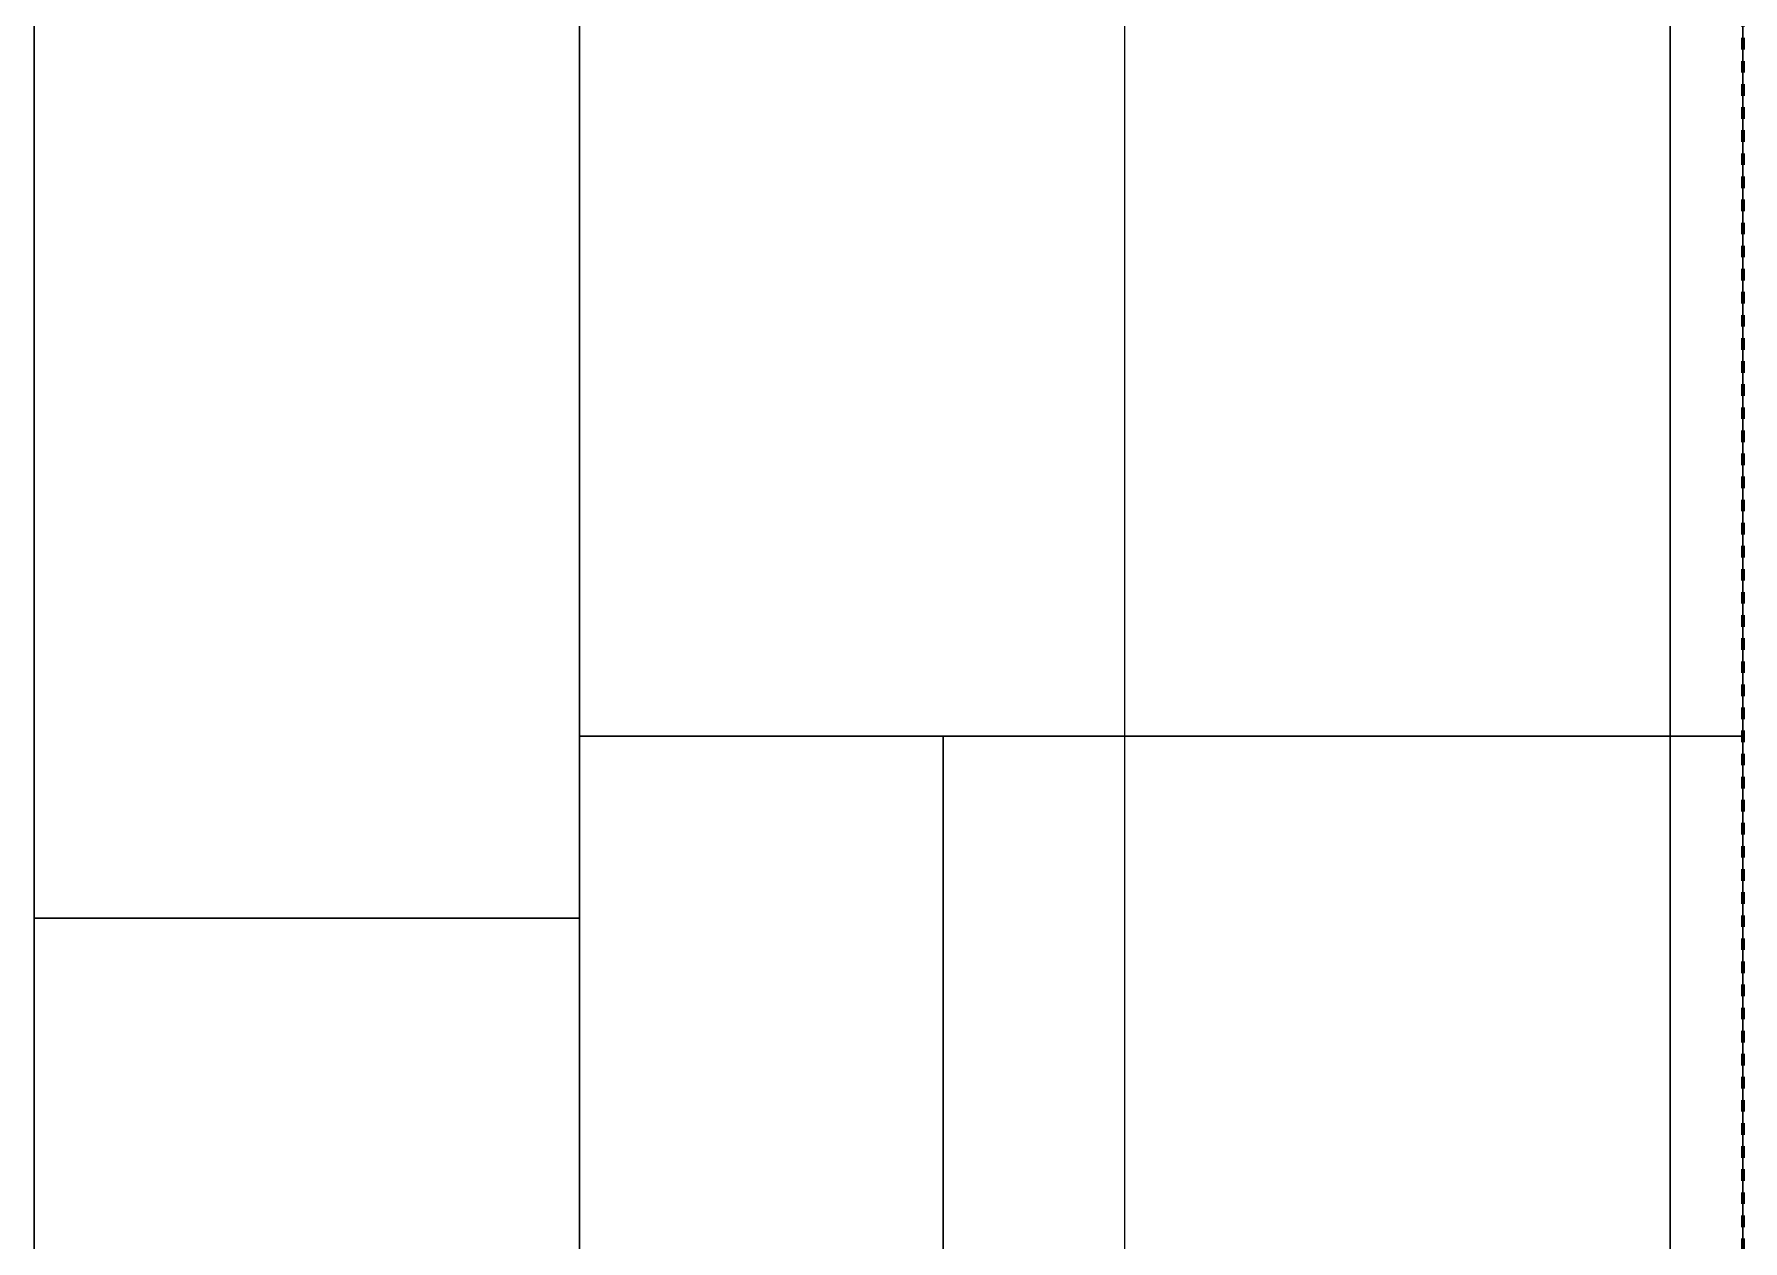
# Model space of a CAD drawing. Header units: millimetres. Extents: x -5300 to 98858, y -5196 to 93886.
# Drawn here: x -300 to 170, y 81411.2 to 81743.1 of the extents above; entities that cross this region are included whole.
import ezdxf

# ---------------------------------------------------------------- set-up
doc = ezdxf.new("R2010")
doc.units = ezdxf.units.MM
doc.linetypes.add('Штрих', pattern=[6.35, 3.175, -3.175])
doc.linetypes.add('Штрих_2_', pattern=[6.35, 3.175, -3.175])
for name, color, linetype, lineweight, true_color in [('_Разделитель помещений_', 4, 'Штрих', 70, 0x00ffff), ('Двери', 7, 'Continuous', 18, 0x7f7f7f), ('Перекрытия', 7, 'Continuous', 18, 0x7f7f7f), ('Стены', 7, 'Continuous', 18, 0x7f7f7f)]:
    doc.layers.add(name, color=color, linetype=linetype, lineweight=lineweight, true_color=true_color)

# ---------------------------------------------------------------- blocks, each defined once
blk = doc.blocks.new('ПЕР-003 - ПЕР-003-240210-Подвал')
at = {"layer": 'Перекрытия', "color": 254, "true_color": 0xd4d4d4}
for p, q in [((-150, 89650), (-150, 36650)), ((-150, 36650), (-150, 89650))]:
    blk.add_line(p, q, dxfattribs=at)
blk = doc.blocks.new('СТН-01 - СТН-01 2-240565-Подвал')
at = {"layer": 'Стены', "color": 254, "true_color": 0xd4d4d4}
blk.add_line((0, 0), (0, 89500), dxfattribs=at)
blk = doc.blocks.new('СТН-01 - СТН-01-240558-Подвал')
at = {"layer": 'Стены', "color": 254, "true_color": 0xd4d4d4}
for p, q in [((-300, 89800), (-300, 79600)), ((-300, 89800), (-300, 81500)), ((-300, 79600), (-300, 89800)), ((-150, 89800), (-150, 79600)), ((-150, 79600), (-150, 89800)), ((-150, 81500), (-150, 89800)), ((-150, 83250), (-150, 78750)), ((-150, 83250), (-150, 81550)), ((-150, 78750), (-150, 83250)), ((150, 83250), (150, 78750)), ((150, 78750), (150, 83250)), ((150, 81550), (150, 83250)), ((150, 82500), (150, 46570)), ((150, 82500), (150, 81550)), ((150, 46570), (150, 82500)), ((170, 82500), (170, 46570)), ((170, 46570), (170, 82500)), ((170, 81550), (170, 82500)), ((-150, 79850), (-150, 81550)), ((-150, 81550), (-150, 81550)), ((150, 81550), (-150, 81550)), ((-150, 81550), (-150, 79850)), ((-150, 81550), (150, 81550)), ((-150, 81550), (-150, 81550)), ((-150, 81550), (150, 81550)), ((150, 79850), (150, 81550)), ((150, 81550), (150, 81550)), ((150, 81550), (150, 81550)), ((150, 81550), (150, 79850)), ((150, 79850), (150, 81550)), ((150, 81550), (150, 81550)), ((170, 81550), (150, 81550)), ((150, 81550), (150, 79850)), ((150, 81550), (170, 81550)), ((150, 81550), (150, 81550)), ((150, 81550), (170, 81550)), ((170, 79850), (170, 81550)), ((170, 81550), (170, 81550)), ((170, 81550), (170, 81550)), ((170, 81550), (170, 79850)), ((-300, 79900), (-300, 81500)), ((-300, 81500), (-300, 81500)), ((-150, 81500), (-300, 81500)), ((-300, 81500), (-300, 79900)), ((-300, 81500), (-150, 81500)), ((-300, 81500), (-300, 81500)), ((-300, 81500), (-150, 81500)), ((-150, 79900), (-150, 81500)), ((-150, 81500), (-150, 81500)), ((-150, 81500), (-150, 81500)), ((-150, 81500), (-150, 79900))]:
    blk.add_line(p, q, dxfattribs=at)
blk = doc.blocks.new('СТН-01 - СТН-01-240562-Подвал')
for name in ['СТН-01 - СТН-01-240558-Подвал', 'СТН-01 - СТН-01 2-240565-Подвал']:
    blk.add_blockref(name, (0, 0))
blk = doc.blocks.new('Дн-9 22110 - Дн-9-240606-Подвал')
at = {"layer": 'Двери', "color": 254, "true_color": 0xd4d4d4}
for p, q in [((-150, 81402), (-150, 81550)), ((-150, 81550), (-50, 81550)), ((-150, 81550), (-150, 81390)), ((-150, 81550), (-150, 81550)), ((-150, 81550), (-150, 81402)), ((-150, 81550), (-150, 81550)), ((-50, 81550), (-150, 81550)), ((-50, 81550), (-150, 81550)), ((-50, 81550), (-50, 81390)), ((-50, 81390), (-50, 81550)), ((-50, 81550), (-50, 81550)), ((-50, 81390), (-50, 81550)), ((-50, 81550), (-50, 81550))]:
    blk.add_line(p, q, dxfattribs=at)
blk = doc.blocks.new('Дн-9 22110 - Дн-9 22110-240610-Подвал')
blk.add_blockref('Дн-9 22110 - Дн-9-240606-Подвал', (0, 0))

msp = doc.modelspace()

# ---------------------------------------------------------------- linework, layer by layer
at = {"layer": '_Разделитель помещений_', "color": 131, "linetype": 'Штрих_2_', "true_color": 0xaaffff}
msp.add_line((170, 82485), (170, 46585), dxfattribs=at)
at = {"layer": 'Перекрытия', "color": 254, "true_color": 0xd4d4d4}
for p, q in [((-150, 36650), (-150, 89650)), ((-150, 89650), (-150, 36650)), ((-300, 81800), (-300, 79600)), ((-300, 79600), (-300, 81800))]:
    msp.add_line(p, q, dxfattribs=at)

# ---------------------------------------------------------------- block references
at = {"layer": 'Двери', "color": 254, "true_color": 0xd4d4d4}
msp.add_blockref('Дн-9 22110 - Дн-9 22110-240610-Подвал', (0, 0), dxfattribs=at)
at = {"layer": 'Перекрытия', "color": 254, "true_color": 0xd4d4d4}
msp.add_blockref('ПЕР-003 - ПЕР-003-240210-Подвал', (0, 0), dxfattribs=at)
at = {"layer": 'Стены', "color": 254, "true_color": 0xd4d4d4}
msp.add_blockref('СТН-01 - СТН-01-240562-Подвал', (0, 0), dxfattribs=at)

doc.saveas('drawing.dxf')
